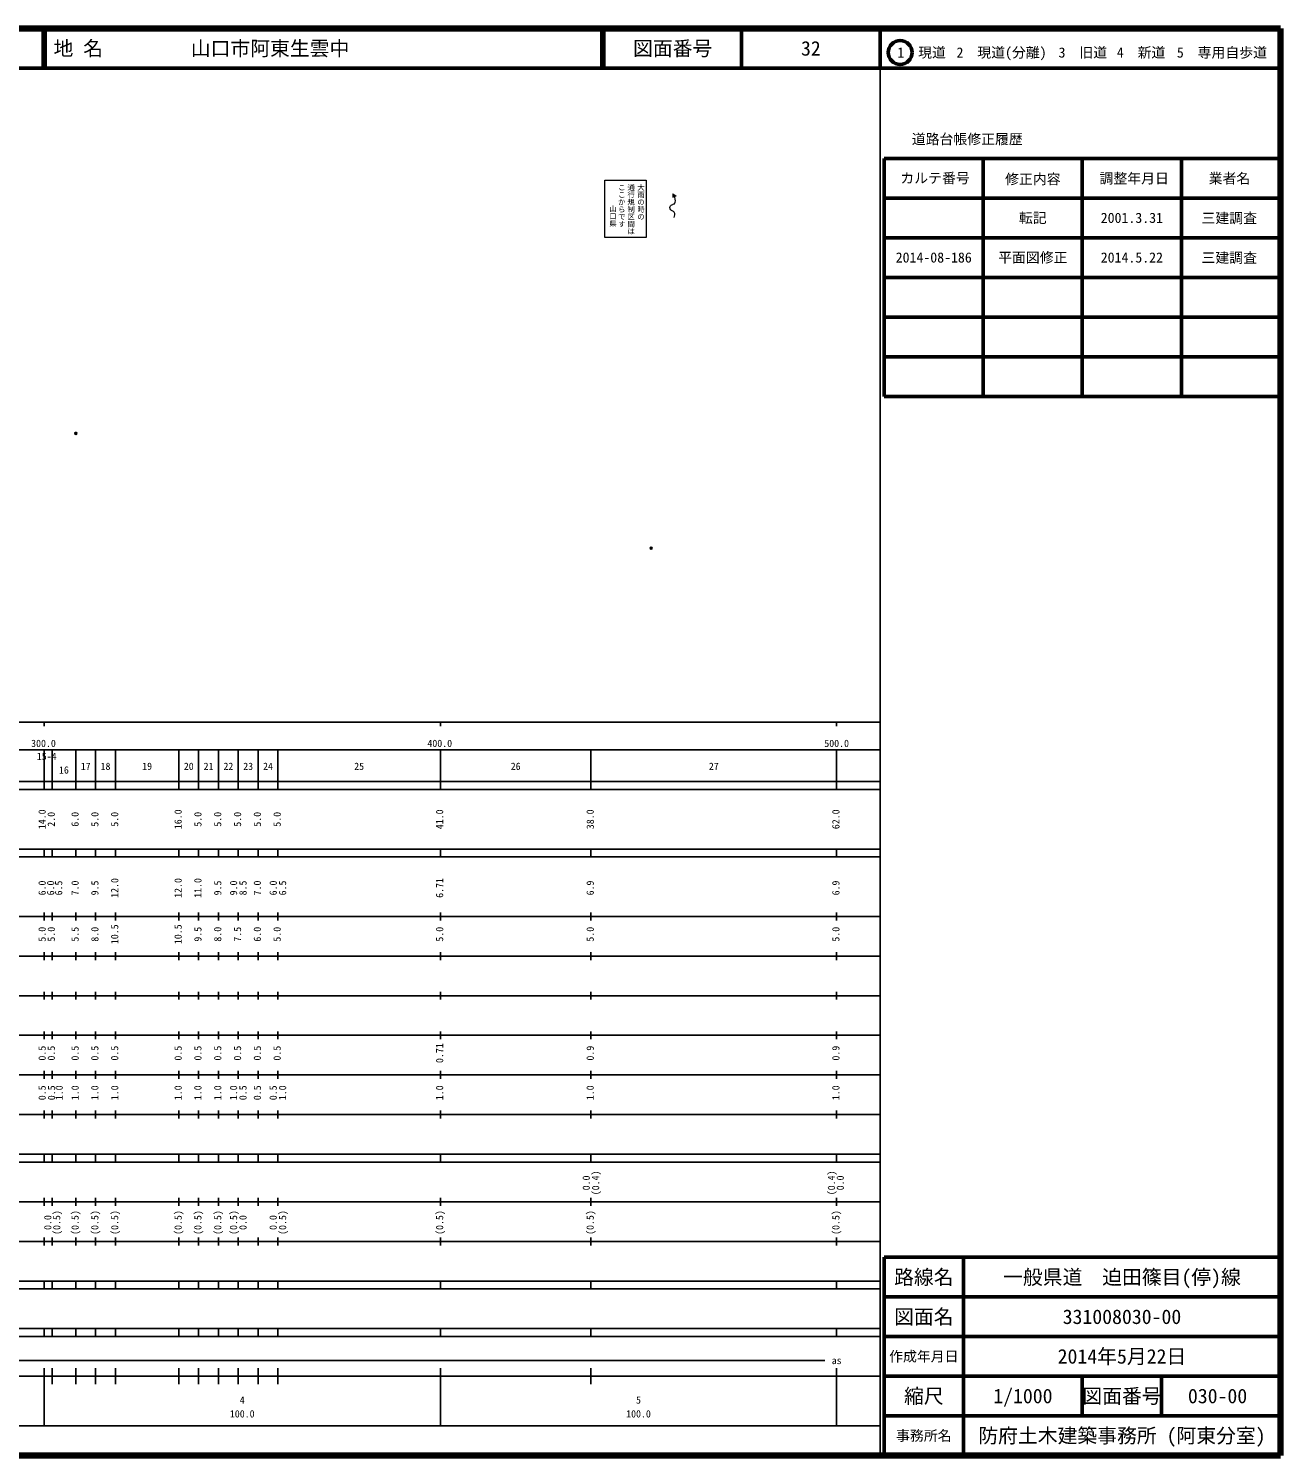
# Model space of a CAD drawing. Units: millimetres on the paper, with parts at other scales. Extents: x 40 to 680, y 20 to 380.
# Drawn here: x 364.1 to 680, y 20 to 380 of the extents above; entities that cross this region are included whole.
import ezdxf
from ezdxf.enums import TextEntityAlignment as Align

# ---------------------------------------------------------------- set-up
doc = ezdxf.new("R2010")
doc.units = ezdxf.units.MM
doc.header["$PDMODE"] = 32
doc.header["$PDSIZE"] = 0.5
doc.layers.add('M-OTRS', color=6, linetype='Continuous')
doc.layers.add('M-TTL-TXT', color=7, linetype='Continuous')
for name, color, linetype, lineweight in [('M-STR-STRC', 7, 'Continuous', 13), ('M-TTL', 2, 'Continuous', 140), ('M-TTL-BAND', 7, 'Continuous', 25), ('M-TTL-FRAM', 2, 'Continuous', 50), ('M-TTL-LINE', 7, 'Continuous', 50)]:
    doc.layers.add(name, color=color, linetype=linetype, lineweight=lineweight)
doc.styles.add('@ＭＳ 明朝', font='')
doc.styles.add('ＭＳ ゴシック', font='')
doc.styles.get('@ＭＳ 明朝').set_extended_font_data('@MS Mincho')
doc.styles.get('ＭＳ ゴシック').set_extended_font_data('MS Gothic')

msp = doc.modelspace()

# ---------------------------------------------------------------- linework, layer by layer
at = {"layer": 'M-OTRS'}
for p in [(376.01, 277.869), (521.199, 248.89)]:
    msp.add_point(p, dxfattribs=at)
at = {"layer": 'M-STR-STRC'}
for p, q in [((509.544, 341.766), (519.924, 341.766)), ((509.544, 327.314), (509.544, 341.766)), ((519.924, 341.766), (519.924, 327.314)), ((526.629, 338.301), (526.664, 337.343)), ((526.629, 338.301), (527.48, 337.698)), ((519.924, 327.314), (509.544, 327.314))]:
    msp.add_line(p, q, dxfattribs=at)
msp.add_open_spline([(526.984, 332.304), (527.141, 332.787), (527.365, 333.272), (527.019, 333.688), (526.812, 333.937), (526.545, 333.892), (526.309, 334.114), (526.172, 334.243), (526.092, 334.328), (526.025, 334.504), (525.942, 334.725), (525.892, 334.893), (525.99, 335.107), (526.121, 335.395), (526.366, 335.428), (526.629, 335.604), (526.84, 335.746), (527.065, 335.706), (527.197, 335.924), (527.313, 336.117), (527.284, 336.267), (527.303, 336.491), (527.367, 337.243), (527.032, 337.601), (526.629, 338.301)], degree=3, knots=[0, 0, 0, 0, 1, 1, 1, 2, 2, 2, 3, 3, 3, 4, 4, 4, 5, 5, 5, 6, 6, 6, 7, 7, 7, 8, 8, 8, 8], dxfattribs=at)
at = {"layer": 'M-TTL'}
for p, q in [((680, 380), (40, 380)), ((680, 20), (680, 380)), ((40, 20), (680, 20))]:
    msp.add_line(p, q, dxfattribs=at)
at = {"layer": 'M-TTL-BAND'}
for p, q in [((579, 20), (579, 370)), ((40, 205), (579, 205)), ((368, 205), (368, 204)), ((468, 205), (468, 204)), ((568, 205), (568, 204)), ((68, 198), (579, 198)), ((368, 188), (368, 198)), ((370, 188), (370, 198)), ((376, 188), (376, 198)), ((381, 188), (381, 198)), ((386, 188), (386, 198)), ((402, 188), (402, 198)), ((407, 188), (407, 198)), ((412, 188), (412, 198)), ((417, 188), (417, 198)), ((422, 188), (422, 198)), ((427, 188), (427, 198)), ((468, 188), (468, 198)), ((506, 188), (506, 198)), ((568, 188), (568, 198)), ((40, 190), (579, 190)), ((40, 188), (579, 188)), ((40, 173), (579, 173)), ((368, 171), (368, 173)), ((370, 171), (370, 173)), ((376, 171), (376, 173)), ((381, 171), (381, 173)), ((386, 171), (386, 173)), ((402, 171), (402, 173)), ((407, 171), (407, 173)), ((412, 171), (412, 173)), ((417, 171), (417, 173)), ((422, 171), (422, 173)), ((427, 171), (427, 173)), ((468, 171), (468, 173)), ((506, 171), (506, 173)), ((568, 171), (568, 173)), ((40, 171), (579, 171)), ((40, 156), (579, 156)), ((368, 155), (368, 157)), ((370, 155), (370, 157)), ((376, 155), (376, 157)), ((381, 155), (381, 157)), ((386, 155), (386, 157)), ((402, 155), (402, 157)), ((407, 155), (407, 157)), ((412, 155), (412, 157)), ((417, 155), (417, 157)), ((422, 155), (422, 157)), ((427, 155), (427, 157)), ((468, 155), (468, 157)), ((506, 155), (506, 157)), ((568, 155), (568, 157)), ((46, 146), (579, 146)), ((368, 145), (368, 147)), ((370, 145), (370, 147)), ((376, 145), (376, 147)), ((381, 145), (381, 147)), ((386, 145), (386, 147)), ((402, 145), (402, 147)), ((407, 145), (407, 147)), ((412, 145), (412, 147)), ((417, 145), (417, 147)), ((422, 145), (422, 147)), ((427, 145), (427, 147)), ((468, 145), (468, 147)), ((506, 145), (506, 147)), ((568, 145), (568, 147)), ((368, 135), (368, 137)), ((370, 135), (370, 137)), ((376, 135), (376, 137)), ((381, 135), (381, 137)), ((386, 135), (386, 137)), ((402, 135), (402, 137)), ((407, 135), (407, 137)), ((412, 135), (412, 137)), ((417, 135), (417, 137)), ((422, 135), (422, 137)), ((427, 135), (427, 137)), ((468, 135), (468, 137)), ((506, 135), (506, 137)), ((568, 135), (568, 137)), ((52, 136), (579, 136)), ((46, 126), (579, 126)), ((368, 125), (368, 127)), ((370, 125), (370, 127)), ((376, 125), (376, 127)), ((381, 125), (381, 127)), ((386, 125), (386, 127)), ((402, 125), (402, 127)), ((407, 125), (407, 127)), ((412, 125), (412, 127)), ((417, 125), (417, 127)), ((422, 125), (422, 127)), ((427, 125), (427, 127)), ((468, 125), (468, 127)), ((506, 125), (506, 127)), ((568, 125), (568, 127)), ((52, 116), (579, 116)), ((368, 115), (368, 117)), ((370, 115), (370, 117)), ((376, 115), (376, 117)), ((381, 115), (381, 117)), ((386, 115), (386, 117)), ((402, 115), (402, 117)), ((407, 115), (407, 117)), ((412, 115), (412, 117)), ((417, 115), (417, 117)), ((422, 115), (422, 117)), ((427, 115), (427, 117)), ((468, 115), (468, 117)), ((506, 115), (506, 117)), ((568, 115), (568, 117)), ((46, 106), (579, 106)), ((368, 105), (368, 107)), ((370, 105), (370, 107)), ((376, 105), (376, 107)), ((381, 105), (381, 107)), ((386, 105), (386, 107)), ((402, 105), (402, 107)), ((407, 105), (407, 107)), ((412, 105), (412, 107)), ((417, 105), (417, 107)), ((422, 105), (422, 107)), ((427, 105), (427, 107)), ((468, 105), (468, 107)), ((506, 105), (506, 107)), ((568, 105), (568, 107)), ((40, 96), (579, 96)), ((40, 94), (579, 94)), ((368, 94), (368, 96)), ((370, 94), (370, 96)), ((376, 94), (376, 96)), ((381, 94), (381, 96)), ((386, 94), (386, 96)), ((402, 94), (402, 96)), ((407, 94), (407, 96)), ((412, 94), (412, 96)), ((417, 94), (417, 96)), ((422, 94), (422, 96)), ((427, 94), (427, 96)), ((468, 94), (468, 96)), ((506, 94), (506, 96)), ((568, 94), (568, 96)), ((49, 84), (579, 84)), ((368, 83), (368, 85)), ((370, 83), (370, 85)), ((376, 83), (376, 85)), ((381, 83), (381, 85)), ((386, 83), (386, 85)), ((402, 83), (402, 85)), ((407, 83), (407, 85)), ((412, 83), (412, 85)), ((417, 83), (417, 85)), ((422, 83), (422, 85)), ((427, 83), (427, 85)), ((468, 83), (468, 85)), ((506, 83), (506, 85)), ((568, 83), (568, 85)), ((40, 74), (579, 74)), ((368, 73), (368, 75)), ((370, 73), (370, 75)), ((376, 73), (376, 75)), ((381, 73), (381, 75)), ((386, 73), (386, 75)), ((402, 73), (402, 75)), ((407, 73), (407, 75)), ((412, 73), (412, 75)), ((417, 73), (417, 75)), ((422, 73), (422, 75)), ((427, 73), (427, 75)), ((468, 73), (468, 75)), ((506, 73), (506, 75)), ((568, 73), (568, 75)), ((40, 64), (579, 64)), ((40, 62), (579, 62)), ((368, 62), (368, 64)), ((370, 62), (370, 64)), ((376, 62), (376, 64)), ((381, 62), (381, 64)), ((386, 62), (386, 64)), ((402, 62), (402, 64)), ((407, 62), (407, 64)), ((412, 62), (412, 64)), ((417, 62), (417, 64)), ((422, 62), (422, 64)), ((427, 62), (427, 64)), ((468, 62), (468, 64)), ((506, 62), (506, 64)), ((568, 62), (568, 64)), ((40, 52), (579, 52)), ((368, 50), (368, 52)), ((370, 50), (370, 52)), ((376, 50), (376, 52)), ((381, 50), (381, 52)), ((386, 50), (386, 52)), ((402, 50), (402, 52)), ((407, 50), (407, 52)), ((412, 50), (412, 52)), ((417, 50), (417, 52)), ((422, 50), (422, 52)), ((427, 50), (427, 52)), ((468, 50), (468, 52)), ((506, 50), (506, 52)), ((568, 50), (568, 52)), ((40, 50), (579, 50)), ((71, 44), (565, 44)), ((40, 40), (579, 40)), ((368, 27.5), (368, 42)), ((370, 38), (370, 42)), ((376, 38), (376, 42)), ((381, 38), (381, 42)), ((386, 38), (386, 42)), ((402, 38), (402, 42)), ((407, 38), (407, 42)), ((412, 38), (412, 42)), ((417, 38), (417, 42)), ((422, 38), (422, 42)), ((427, 38), (427, 42)), ((468, 27.5), (468, 42)), ((506, 38), (506, 42)), ((568, 27.5), (568, 42)), ((68, 27.5), (579, 27.5))]:
    msp.add_line(p, q, dxfattribs=at)
at = {"layer": 'M-TTL-FRAM'}
for p, q in [((580, 347.197), (580, 287.197)), ((580, 347.197), (680, 347.197)), ((580, 287.197), (680, 287.197)), ((680, 70), (580, 70)), ((580, 70), (580, 20))]:
    msp.add_line(p, q, dxfattribs=at)
at = {"layer": 'M-TTL-LINE'}
for p, q in [((367.75, 380), (367.75, 370)), ((368.25, 380), (368.25, 370)), ((508.747, 380), (508.747, 370)), ((509.247, 380), (509.247, 370)), ((543.997, 380), (543.997, 370)), ((579, 380), (579, 370)), ((40, 370), (680, 370)), ((605, 347.197), (605, 287.197)), ((630, 347.197), (630, 287.197)), ((655, 347.197), (655, 287.197)), ((580, 337.197), (680, 337.197)), ((580, 327.197), (680, 327.197)), ((580, 317.197), (680, 317.197)), ((580, 307.197), (680, 307.197)), ((580, 297.197), (680, 297.197)), ((600, 70), (600, 20)), ((680, 60), (580, 60)), ((680, 50), (580, 50)), ((680, 40), (580, 40)), ((630, 40), (630, 30)), ((650, 40), (650, 30)), ((680, 30), (580, 30))]:
    msp.add_line(p, q, dxfattribs=at)
msp.add_circle((584.031, 373.958), 3, dxfattribs=at)

# ---------------------------------------------------------------- texts
at = {"layer": 'M-STR-STRC', "style": '@ＭＳ 明朝'}
for s, p in [('ここからです', (512.689, 340.87)), ('通行規制区間は', (515.049, 340.87)), ('大雨の時の', (517.524, 340.87)), ('山口県', (510.453, 335.47))]:
    msp.add_text(s, height=1.32, rotation=270, dxfattribs=at).set_placement(p, align=Align.BOTTOM_LEFT)
at = {"layer": 'M-TTL-BAND', "style": 'ＭＳ ゴシック'}
for s, p in [('300.0', (367.844, 198.195)), ('400.0', (467.844, 198.195)), ('500.0', (568, 198.195)), ('15-4', (368.66, 194.926)), ('17', (378.5, 192.405)), ('18', (383.5, 192.405)), ('19', (394, 192.405)), ('20', (404.5, 192.405)), ('21', (409.5, 192.405)), ('22', (414.5, 192.405)), ('23', (419.5, 192.405)), ('24', (424.5, 192.405)), ('25', (447.5, 192.405)), ('26', (487, 192.405)), ('27', (537, 192.405)), ('16', (373, 191.477)), ('as', (568, 42.5)), ('4', (418, 32.523)), ('5', (518, 32.523)), ('100.0', (418, 29.033)), ('100.0', (518, 29.033))]:
    msp.add_text(s, height=1.833, dxfattribs=at).set_placement(p, align=Align.BOTTOM_CENTER)
for s, p in [('14.0', (368.952, 180.5)), ('2.0', (371.266, 180.5)), ('6.0', (377.266, 180.5)), ('5.0', (382.266, 180.5)), ('5.0', (387.266, 180.5)), ('16.0', (403.266, 180.5)), ('5.0', (408.266, 180.5)), ('5.0', (413.266, 180.5)), ('5.0', (418.266, 180.5)), ('5.0', (423.266, 180.5)), ('5.0', (428.266, 180.5)), ('41.0', (469.266, 180.5)), ('38.0', (507.266, 180.5)), ('62.0', (569.266, 180.5)), ('6.0', (368.952, 163.174)), ('6.0', (371.097, 163.174)), ('6.5', (373.121, 163.174)), ('7.0', (377.266, 163.174)), ('9.5', (382.266, 163.174)), ('12.0', (387.266, 163.174)), ('12.0', (403.266, 163.174)), ('11.0', (408.266, 163.174)), ('9.5', (413.266, 163.174)), ('9.0', (417.266, 163.174)), ('8.5', (419.636, 163.174)), ('7.0', (423.266, 163.174)), ('6.0', (427.266, 163.174)), ('6.5', (429.636, 163.174)), ('6.71', (469.266, 163.174)), ('6.9', (507.266, 163.174)), ('6.9', (569.266, 163.174)), ('5.0', (368.952, 151.5)), ('5.0', (371.266, 151.5)), ('5.5', (377.266, 151.5)), ('8.0', (382.266, 151.5)), ('10.5', (387.266, 151.5)), ('10.5', (403.266, 151.5)), ('9.5', (408.266, 151.5)), ('8.0', (413.266, 151.5)), ('7.5', (418.266, 151.5)), ('6.0', (423.266, 151.5)), ('5.0', (428.266, 151.5)), ('5.0', (469.266, 151.5)), ('5.0', (507.266, 151.5)), ('5.0', (569.266, 151.5)), ('0.5', (368.952, 121.5)), ('0.5', (371.266, 121.5)), ('0.5', (377.266, 121.5)), ('0.5', (382.266, 121.5)), ('0.5', (387.266, 121.5)), ('0.5', (403.266, 121.5)), ('0.5', (408.266, 121.5)), ('0.5', (413.266, 121.5)), ('0.5', (418.266, 121.5)), ('0.5', (423.266, 121.5)), ('0.5', (428.266, 121.5)), ('0.71', (469.266, 121.5)), ('0.9', (507.266, 121.5)), ('0.9', (569.266, 121.5)), ('0.5', (368.952, 111.5)), ('0.5', (371.33, 111.5)), ('1.0', (373.254, 111.5)), ('1.0', (377.266, 111.5)), ('1.0', (382.266, 111.5)), ('1.0', (387.266, 111.5)), ('1.0', (403.266, 111.5)), ('1.0', (408.266, 111.5)), ('1.0', (413.266, 111.5)), ('1.0', (417.266, 111.5)), ('0.5', (419.636, 111.5)), ('0.5', (423.266, 111.5)), ('0.5', (427.266, 111.5)), ('1.0', (429.636, 111.5)), ('1.0', (469.266, 111.5)), ('1.0', (507.266, 111.5)), ('1.0', (569.266, 111.5)), ('0.0', (506.266, 88.764)), ('(0.4)', (508.636, 88.764)), ('(0.4)', (568.133, 88.764)), ('0.0', (570.373, 88.764)), ('0.0', (370.387, 78.764)), ('(0.5)', (372.636, 78.764)), ('(0.5)', (377.266, 78.764)), ('(0.5)', (382.266, 78.764)), ('(0.5)', (387.266, 78.764)), ('(0.5)', (403.266, 78.764)), ('(0.5)', (408.266, 78.764)), ('(0.5)', (413.266, 78.764)), ('(0.5)', (417.266, 78.764)), ('0.0', (419.636, 78.764)), ('0.0', (427.266, 78.764)), ('(0.5)', (429.636, 78.764)), ('(0.5)', (469.266, 78.764)), ('(0.5)', (507.266, 78.764)), ('(0.5)', (569.266, 78.764))]:
    msp.add_text(s, height=1.833, rotation=90, dxfattribs=at).set_placement(p, align=Align.BOTTOM_CENTER)
at = {"layer": 'M-TTL-TXT', "style": 'ＭＳ ゴシック'}
for s, p in [('地 名', (370.38, 375)), ('山口市阿東生雲中', (405.024, 375))]:
    msp.add_text(s, height=3.666, dxfattribs=at).set_placement(p, align=Align.MIDDLE_LEFT)
for s, height, p in [('図面番号', 3.666, (526.622, 375)), ('32', 3.666, (561.497, 375)), ('1\u3000現道', 2.566, (589.448, 373.958)), ('2\u3000現道(分離)', 2.566, (609.619, 373.958)), ('3\u3000旧道', 2.566, (630.121, 373.958)), ('4\u3000新道', 2.566, (644.824, 373.958)), ('5\u3000専用自歩道', 2.566, (665.228, 373.958)), ('道路台帳修正履歴', 2.566, (600.968, 352.113)), ('カルテ番号', 2.566, (592.839, 342.277)), ('修正内容', 2.566, (617.509, 342.023)), ('調整年月日', 2.566, (643.089, 342.197)), ('業者名', 2.566, (667.134, 342.197)), ('転記', 2.566, (617.5, 332.245)), ('2001.3.31', 2.566, (642.5, 332.245)), ('三建調査', 2.566, (667.077, 332.189)), ('2014-08-186', 2.566, (592.5, 322.245)), ('平面図修正', 2.566, (617.5, 322.245)), ('2014.5.22', 2.566, (642.5, 322.245)), ('三建調査', 2.566, (667.077, 322.189)), ('路線名', 3.666, (590, 65)), ('路線名', 3.666, (590, 65)), ('一般県道\u3000迫田篠目(停)線', 3.666, (640, 65)), ('図面名', 3.666, (590, 55)), ('図面名', 3.666, (590, 55)), ('331008030-00', 3.666, (640, 55)), ('2014年5月22日', 3.666, (640, 45)), ('作成年月日', 2.566, (590, 45)), ('作成年月日', 2.566, (590, 45)), ('縮尺', 3.666, (590, 35)), ('縮尺', 3.666, (590, 35)), ('1/1000', 3.666, (615, 35)), ('図面番号', 3.666, (640, 35)), ('図面番号', 3.666, (640, 35)), ('030-00', 3.666, (664.125, 35)), ('事務所名', 2.566, (590, 25)), ('事務所名', 2.566, (590, 25)), ('防府土木建築事務所 (阿東分室)', 3.666, (640, 25))]:
    msp.add_text(s, height=height, dxfattribs=at).set_placement(p, align=Align.MIDDLE_CENTER)

doc.saveas('drawing.dxf')
